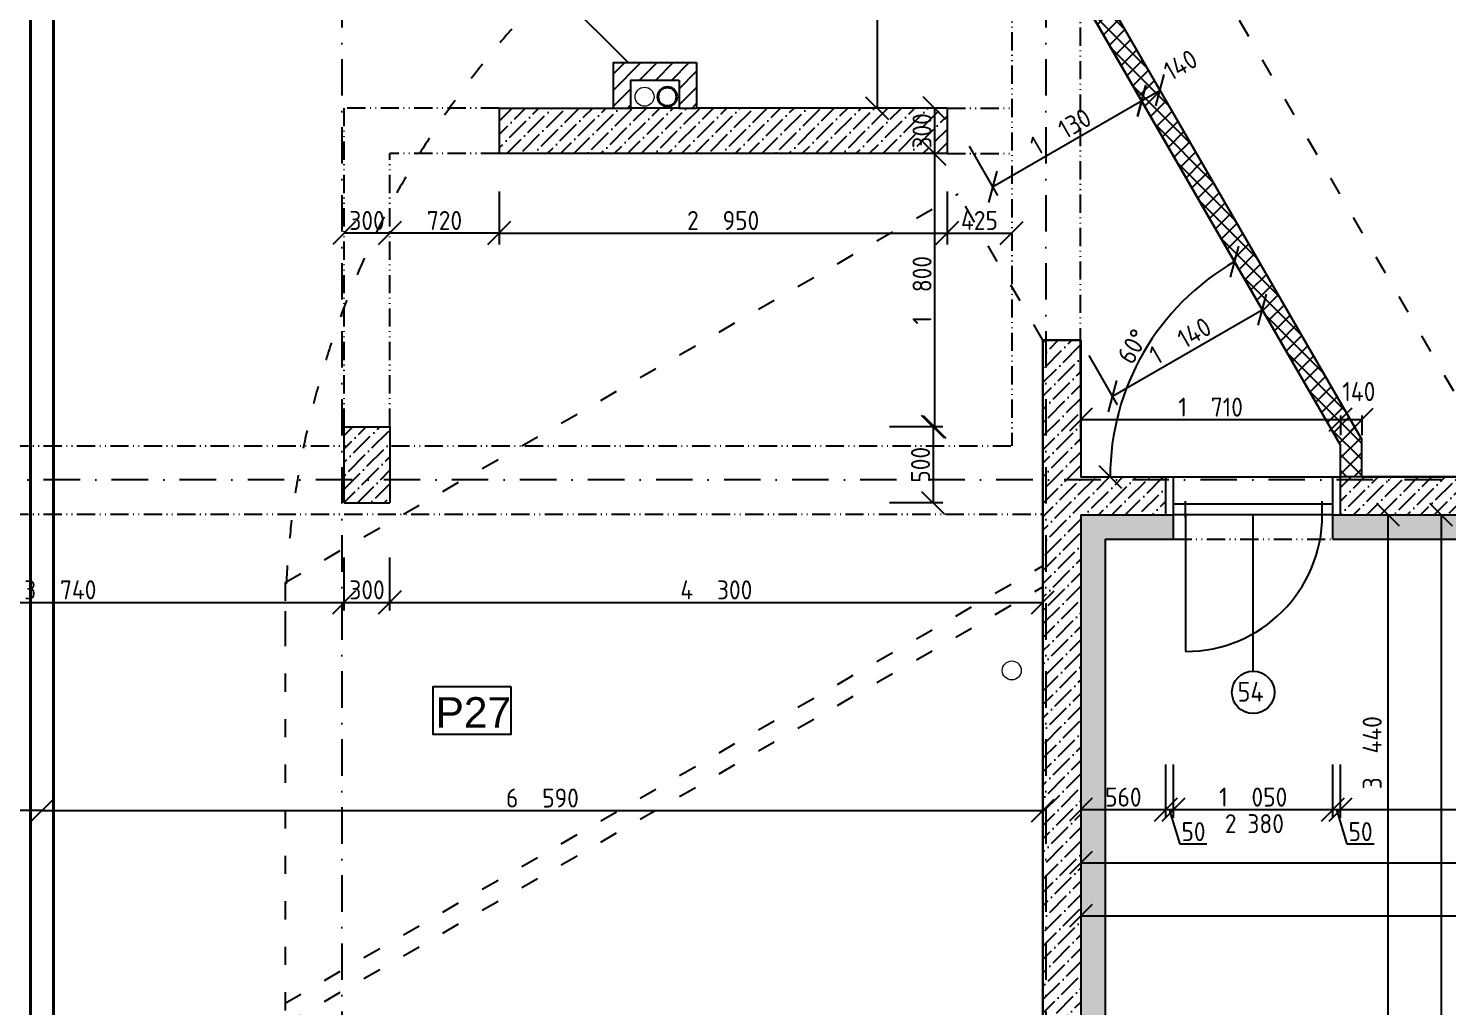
# Model space of a CAD drawing. Extents: x 4511820 to 5180432, y -1526536 to -944957.
# Drawn here: x 5102682 to 5112028, y -1389478 to -1383033 of the extents above; entities that cross this region are included whole.
import ezdxf

# ---------------------------------------------------------------- set-up
doc = ezdxf.new("R2010")
doc.units = 0
doc.header["$MEASUREMENT"] = 0
for name, pattern in [('ACAD_ISO03W100', [30, 12, -18]), ('ACAD_ISO12W100', [22, 12, -3, 0.5, -3, 0.5, -3]), ('BODKOCIARKOVANA_3', [5.6, 3, -1.3, 0, -1.3])]:
    doc.linetypes.add(name, pattern=pattern)
doc.layers.get('0').update_dxf_attribs({"linetype": 'CONTINUOUS'})
doc.layers.get('Defpoints').update_dxf_attribs({"color": 61, "linetype": 'CONTINUOUS'})
for name, color, linetype in [('KÓTY', 4, 'CONTINUOUS'), ('MÚRY', 1, 'CONTINUOUS'), ('OKNÁ', 143, 'CONTINUOUS'), ('osi', 253, 'CONTINUOUS'), ('Plochy', 41, 'CONTINUOUS'), ('POPIS', 7, 'CONTINUOUS'), ('POZEMOK', 7, 'CONTINUOUS'), ('TENKÁ', 7, 'CONTINUOUS'), ('ŠRAFY', 82, 'CONTINUOUS')]:
    doc.layers.add(name, color=color, linetype=linetype)
doc.layers.add('zz-kanal-daždová', color=136, linetype='CONTINUOUS', lineweight=40)
doc.layers.add('zz-kanal-splaskova', color=37, linetype='CONTINUOUS', lineweight=18)
doc.styles.add('Style-Arial', font='arial.ttf')
doc.styles.add('STYLE1', font='isocp.shx')
doc.dimstyles.new('STANDARD-50', dxfattribs={"dimtxt": 125, "dimasz": 150, "dimexe": 10, "dimexo": 200, "dimgap": 20, "dimtad": 1, "dimdsep": 46, "dimlunit": 6, "dimtxsty": 'STYLE1', "dimblk1": 'OBLIQUE', "dimblk2": 'OBLIQUE', "dimsah": 1, "dimcen": 2.5, "dimse1": 1, "dimse2": 1, "dimadec": 0, "dimazin": 0, "dimtfac": 1, "dimtmove": 1, "dimatfit": 3, "dimldrblk": 'OBLIQUE', "dimfxl": 1, "dimtolj": 1, "dimtzin": 0, "dimarcsym": 0})
pattern_1 = [(45, (584112, 0), (33.1456304, 121.533978), [156.25, -31.25, 0, -31.25])]
pattern_2 = [(0, (9e-09, -175781), (0, 43.3012702), [25, -50]), (120, (9e-09, -175781), (-37.5, -21.6506351), [25, -50]), (60, (25, -175781), (-37.5, 21.6506351), [25, -50])]

# ---------------------------------------------------------------- blocks, each defined once
blk = doc.blocks.new('_OBLIQUE')
at = {"color": 0, "linetype": 'ByBlock'}
blk.add_line((-0.5, -0.5), (0.5, 0.5), dxfattribs=at)
blk = doc.blocks.new('*D13364')
at = {"layer": 'Defpoints', "color": 0}
for p in [(5109612.5, -1384692), (5142602.5, -1386132), (5142602.5, -1388880)]:
    blk.add_point(p, dxfattribs=at)
at = {"layer": 'KÓTY', "color": 0, "lineweight": -2}
blk.add_line((5109612.5, -1388880), (5142602.5, -1388880), dxfattribs=at)
at = {"layer": 'KÓTY', "color": 0, "linetype": 'ByBlock', "lineweight": -2, "xscale": 150, "yscale": 150, "zscale": 150, "rotation": 180}
blk.add_blockref('_OBLIQUE', (5109612.5, -1388880), dxfattribs=at)
at = {"layer": 'KÓTY', "color": 0, "linetype": 'ByBlock', "lineweight": -2, "xscale": 150, "yscale": 150, "zscale": 150}
blk.add_blockref('_OBLIQUE', (5142602.5, -1388880), dxfattribs=at)
at = {"layer": 'KÓTY', "color": 0, "insert": (5126107.5, -1388797.5), "char_height": 125, "attachment_point": 5, "style": 'STYLE1'}
blk.add_mtext('\\A1;32ﾠ990', dxfattribs=at)
blk = doc.blocks.new('*D13376')
at = {"layer": 'Defpoints', "color": 0}
for p in [(5109612.5, -1386238), (5122762.5, -1386238), (5122762.5, -1388530)]:
    blk.add_point(p, dxfattribs=at)
at = {"layer": 'KÓTY', "color": 0, "lineweight": -2}
blk.add_line((5109612.5, -1388530), (5122762.5, -1388530), dxfattribs=at)
at = {"layer": 'KÓTY', "color": 0, "linetype": 'ByBlock', "lineweight": -2, "xscale": 150, "yscale": 150, "zscale": 150, "rotation": 180}
blk.add_blockref('_OBLIQUE', (5109612.5, -1388530), dxfattribs=at)
at = {"layer": 'KÓTY', "color": 0, "linetype": 'ByBlock', "lineweight": -2, "xscale": 150, "yscale": 150, "zscale": 150}
blk.add_blockref('_OBLIQUE', (5122762.5, -1388530), dxfattribs=at)
at = {"layer": 'KÓTY', "color": 0, "insert": (5116187.5, -1388447.5), "char_height": 125, "attachment_point": 5, "style": 'STYLE1'}
blk.add_mtext('\\A1;13ﾠ150', dxfattribs=at)
blk = doc.blocks.new('*D13396')
at = {"layer": 'Defpoints', "color": 0}
for p in [(5111272.5, -1386238), (5109772.5, -1398948), (5111986, -1398948)]:
    blk.add_point(p, dxfattribs=at)
at = {"layer": 'KÓTY', "color": 0, "lineweight": -2}
blk.add_line((5111986, -1386238), (5111986, -1398948), dxfattribs=at)
at = {"layer": 'KÓTY', "color": 0, "linetype": 'ByBlock', "lineweight": -2, "xscale": 150, "yscale": 150, "zscale": 150}
for p, rotation in [((5111986, -1386238), 90), ((5111986, -1398948), 270)]:
    blk.add_blockref('_OBLIQUE', p, dxfattribs=dict(at, rotation=rotation))
at = {"layer": 'KÓTY', "color": 0, "insert": (5111903.5, -1392593), "char_height": 125, "attachment_point": 5, "rotation": 90, "style": 'STYLE1'}
blk.add_mtext('\\A1;12ﾠ710', dxfattribs=at)
blk = doc.blocks.new('*D14893')
at = {"layer": 'Defpoints', "color": 0}
for p in [(5109772.5, -1386238), (5111636, -1386238), (5109772.5, -1389678)]:
    blk.add_point(p, dxfattribs=at)
at = {"layer": 'KÓTY', "color": 0, "lineweight": -2}
blk.add_line((5111636, -1389678), (5111636, -1386238), dxfattribs=at)
at = {"layer": 'KÓTY', "color": 0, "linetype": 'ByBlock', "lineweight": -2, "xscale": 150, "yscale": 150, "zscale": 150}
for p, rotation in [((5111636, -1386238), 90), ((5111636, -1389678), 270)]:
    blk.add_blockref('_OBLIQUE', p, dxfattribs=dict(at, rotation=rotation))
at = {"layer": 'KÓTY', "color": 0, "insert": (5111531, -1387805), "char_height": 125, "attachment_point": 5, "rotation": 90, "style": 'STYLE1'}
blk.add_mtext('\\A1;3ﾠ440', dxfattribs=at)
blk = doc.blocks.new('*D14894')
at = {"layer": 'Defpoints', "color": 0}
for p in [(5109612.5, -1386238), (5110172.5, -1386238), (5110172.5, -1388180)]:
    blk.add_point(p, dxfattribs=at)
at = {"layer": 'KÓTY', "color": 0, "lineweight": -2}
blk.add_line((5109612.5, -1388180), (5110172.5, -1388180), dxfattribs=at)
at = {"layer": 'KÓTY', "color": 0, "linetype": 'ByBlock', "lineweight": -2, "xscale": 150, "yscale": 150, "zscale": 150, "rotation": 180}
blk.add_blockref('_OBLIQUE', (5109612.5, -1388180), dxfattribs=at)
at = {"layer": 'KÓTY', "color": 0, "linetype": 'ByBlock', "lineweight": -2, "xscale": 150, "yscale": 150, "zscale": 150}
blk.add_blockref('_OBLIQUE', (5110172.5, -1388180), dxfattribs=at)
at = {"layer": 'KÓTY', "color": 0, "insert": (5109892.5, -1388097.5), "char_height": 125, "attachment_point": 5, "style": 'STYLE1'}
blk.add_mtext('\\A1;560', dxfattribs=at)
blk = doc.blocks.new('*D14895')
at = {"layer": 'Defpoints', "color": 0}
for p in [(5110172.5, -1386238), (5110222.5, -1386238), (5110222.5, -1388180)]:
    blk.add_point(p, dxfattribs=at)
at = {"layer": 'KÓTY', "color": 0, "lineweight": -2}
for p, q in [((5110172.5, -1388180), (5110222.5, -1388180)), ((5110265.8, -1388407.5), (5110197.5, -1388180)), ((5110443.3, -1388407.5), (5110265.8, -1388407.5))]:
    blk.add_line(p, q, dxfattribs=at)
at = {"layer": 'KÓTY', "color": 0, "linetype": 'ByBlock', "lineweight": -2, "xscale": 150, "yscale": 150, "zscale": 150, "rotation": 180}
blk.add_blockref('_OBLIQUE', (5110172.5, -1388180), dxfattribs=at)
at = {"layer": 'KÓTY', "color": 0, "linetype": 'ByBlock', "lineweight": -2, "xscale": 150, "yscale": 150, "zscale": 150}
blk.add_blockref('_OBLIQUE', (5110222.5, -1388180), dxfattribs=at)
at = {"layer": 'KÓTY', "color": 0, "insert": (5110354.5, -1388325), "char_height": 125, "attachment_point": 5, "style": 'STYLE1'}
blk.add_mtext('\\A1;50', dxfattribs=at)
blk = doc.blocks.new('*D14896')
at = {"layer": 'Defpoints', "color": 0}
for p in [(5110222.5, -1386238), (5111272.5, -1386193), (5111272.5, -1388180)]:
    blk.add_point(p, dxfattribs=at)
at = {"layer": 'KÓTY', "color": 0, "lineweight": -2}
blk.add_line((5110222.5, -1388180), (5111272.5, -1388180), dxfattribs=at)
at = {"layer": 'KÓTY', "color": 0, "linetype": 'ByBlock', "lineweight": -2, "xscale": 150, "yscale": 150, "zscale": 150, "rotation": 180}
blk.add_blockref('_OBLIQUE', (5110222.5, -1388180), dxfattribs=at)
at = {"layer": 'KÓTY', "color": 0, "linetype": 'ByBlock', "lineweight": -2, "xscale": 150, "yscale": 150, "zscale": 150}
blk.add_blockref('_OBLIQUE', (5111272.5, -1388180), dxfattribs=at)
at = {"layer": 'KÓTY', "color": 0, "insert": (5110747.5, -1388097.5), "char_height": 125, "attachment_point": 5, "style": 'STYLE1'}
blk.add_mtext('\\A1;1ﾠ050', dxfattribs=at)
blk = doc.blocks.new('*D14897')
at = {"layer": 'Defpoints', "color": 0}
for p in [(5111322.5, -1385988), (5111272.5, -1386193), (5111322.5, -1388180)]:
    blk.add_point(p, dxfattribs=at)
at = {"layer": 'KÓTY', "color": 0, "lineweight": -2}
for p, q in [((5111272.5, -1388180), (5111322.5, -1388180)), ((5111365.8, -1388407.5), (5111297.5, -1388180)), ((5111543.3, -1388407.5), (5111365.8, -1388407.5))]:
    blk.add_line(p, q, dxfattribs=at)
at = {"layer": 'KÓTY', "color": 0, "linetype": 'ByBlock', "lineweight": -2, "xscale": 150, "yscale": 150, "zscale": 150, "rotation": 180}
blk.add_blockref('_OBLIQUE', (5111272.5, -1388180), dxfattribs=at)
at = {"layer": 'KÓTY', "color": 0, "linetype": 'ByBlock', "lineweight": -2, "xscale": 150, "yscale": 150, "zscale": 150}
blk.add_blockref('_OBLIQUE', (5111322.5, -1388180), dxfattribs=at)
at = {"layer": 'KÓTY', "color": 0, "insert": (5111454.5, -1388325), "char_height": 125, "attachment_point": 5, "style": 'STYLE1'}
blk.add_mtext('\\A1;50', dxfattribs=at)
blk = doc.blocks.new('*D14898')
at = {"layer": 'Defpoints', "color": 0}
for p in [(5111322.5, -1385988), (5113412.5, -1386398), (5113412.5, -1388180)]:
    blk.add_point(p, dxfattribs=at)
at = {"layer": 'KÓTY', "color": 0, "lineweight": -2}
blk.add_line((5111322.5, -1388180), (5113412.5, -1388180), dxfattribs=at)
at = {"layer": 'KÓTY', "color": 0, "linetype": 'ByBlock', "lineweight": -2, "xscale": 150, "yscale": 150, "zscale": 150, "rotation": 180}
blk.add_blockref('_OBLIQUE', (5111322.5, -1388180), dxfattribs=at)
at = {"layer": 'KÓTY', "color": 0, "linetype": 'ByBlock', "lineweight": -2, "xscale": 150, "yscale": 150, "zscale": 150}
blk.add_blockref('_OBLIQUE', (5113412.5, -1388180), dxfattribs=at)
at = {"layer": 'KÓTY', "color": 0, "insert": (5112367.5, -1388097.5), "char_height": 125, "attachment_point": 5, "style": 'STYLE1'}
blk.add_mtext('\\A1;2ﾠ090', dxfattribs=at)
blk = doc.blocks.new('*D21543')
at = {"layer": 'Defpoints', "color": 0}
for p in [(5105062.5, -1384381), (5105062.5, -1384381), (5105782.5, -1384381)]:
    blk.add_point(p, dxfattribs=at)
at = {"layer": 'KÓTY', "color": 0, "lineweight": -2}
blk.add_line((5105782.5, -1384381), (5105062.5, -1384381), dxfattribs=at)
at = {"layer": 'KÓTY', "color": 0, "linetype": 'ByBlock', "lineweight": -2, "xscale": 150, "yscale": 150, "zscale": 150, "rotation": 180}
blk.add_blockref('_OBLIQUE', (5105062.5, -1384381), dxfattribs=at)
at = {"layer": 'KÓTY', "color": 0, "linetype": 'ByBlock', "lineweight": -2, "xscale": 150, "yscale": 150, "zscale": 150}
blk.add_blockref('_OBLIQUE', (5105782.5, -1384381), dxfattribs=at)
at = {"layer": 'KÓTY', "color": 0, "insert": (5105422.5, -1384298.5), "char_height": 125, "attachment_point": 5, "style": 'STYLE1'}
blk.add_mtext('\\A1;720', dxfattribs=at)
blk = doc.blocks.new('*D21544')
at = {"layer": 'Defpoints', "color": 0}
for p in [(5104762.5, -1383858), (5105062.5, -1383858), (5104762.5, -1384381)]:
    blk.add_point(p, dxfattribs=at)
at = {"layer": 'KÓTY', "color": 0, "lineweight": -2}
blk.add_line((5105062.5, -1384381), (5104762.5, -1384381), dxfattribs=at)
at = {"layer": 'KÓTY', "color": 0, "linetype": 'ByBlock', "lineweight": -2, "xscale": 150, "yscale": 150, "zscale": 150, "rotation": 180}
blk.add_blockref('_OBLIQUE', (5104762.5, -1384381), dxfattribs=at)
at = {"layer": 'KÓTY', "color": 0, "linetype": 'ByBlock', "lineweight": -2, "xscale": 150, "yscale": 150, "zscale": 150}
blk.add_blockref('_OBLIQUE', (5105062.5, -1384381), dxfattribs=at)
at = {"layer": 'KÓTY', "color": 0, "insert": (5104912.5, -1384298.5), "char_height": 125, "attachment_point": 5, "style": 'STYLE1'}
blk.add_mtext('\\A1;300', dxfattribs=at)
blk = doc.blocks.new('*D21563')
at = {"layer": 'Defpoints', "color": 0}
for p in [(5101022.5, -1385967), (5104762.5, -1385967), (5104762.5, -1386814.5)]:
    blk.add_point(p, dxfattribs=at)
at = {"layer": 'KÓTY', "color": 0, "lineweight": -2}
blk.add_line((5101022.5, -1386814.5), (5104762.5, -1386814.5), dxfattribs=at)
at = {"layer": 'KÓTY', "color": 0, "linetype": 'ByBlock', "lineweight": -2, "xscale": 150, "yscale": 150, "zscale": 150, "rotation": 180}
blk.add_blockref('_OBLIQUE', (5101022.5, -1386814.5), dxfattribs=at)
at = {"layer": 'KÓTY', "color": 0, "linetype": 'ByBlock', "lineweight": -2, "xscale": 150, "yscale": 150, "zscale": 150}
blk.add_blockref('_OBLIQUE', (5104762.5, -1386814.5), dxfattribs=at)
at = {"layer": 'KÓTY', "color": 0, "insert": (5102892.5, -1386732), "char_height": 125, "attachment_point": 5, "style": 'STYLE1'}
blk.add_mtext('\\A1;3ﾠ740', dxfattribs=at)
blk = doc.blocks.new('*D21564')
at = {"layer": 'Defpoints', "color": 0}
for p in [(5104762.5, -1385967), (5105062.5, -1385967), (5105062.5, -1386814.5)]:
    blk.add_point(p, dxfattribs=at)
at = {"layer": 'KÓTY', "color": 0, "lineweight": -2}
blk.add_line((5104762.5, -1386814.5), (5105062.5, -1386814.5), dxfattribs=at)
at = {"layer": 'KÓTY', "color": 0, "linetype": 'ByBlock', "lineweight": -2, "xscale": 150, "yscale": 150, "zscale": 150, "rotation": 180}
blk.add_blockref('_OBLIQUE', (5104762.5, -1386814.5), dxfattribs=at)
at = {"layer": 'KÓTY', "color": 0, "linetype": 'ByBlock', "lineweight": -2, "xscale": 150, "yscale": 150, "zscale": 150}
blk.add_blockref('_OBLIQUE', (5105062.5, -1386814.5), dxfattribs=at)
at = {"layer": 'KÓTY', "color": 0, "insert": (5104912.5, -1386732), "char_height": 125, "attachment_point": 5, "style": 'STYLE1'}
blk.add_mtext('\\A1;300', dxfattribs=at)
blk = doc.blocks.new('*D21565')
at = {"layer": 'Defpoints', "color": 0}
for p in [(5105062.5, -1385967), (5109362.5, -1385967), (5109362.5, -1386814.5)]:
    blk.add_point(p, dxfattribs=at)
at = {"layer": 'KÓTY', "color": 0, "lineweight": -2}
blk.add_line((5105062.5, -1386814.5), (5109362.5, -1386814.5), dxfattribs=at)
at = {"layer": 'KÓTY', "color": 0, "linetype": 'ByBlock', "lineweight": -2, "xscale": 150, "yscale": 150, "zscale": 150, "rotation": 180}
blk.add_blockref('_OBLIQUE', (5105062.5, -1386814.5), dxfattribs=at)
at = {"layer": 'KÓTY', "color": 0, "linetype": 'ByBlock', "lineweight": -2, "xscale": 150, "yscale": 150, "zscale": 150}
blk.add_blockref('_OBLIQUE', (5109362.5, -1386814.5), dxfattribs=at)
at = {"layer": 'KÓTY', "color": 0, "insert": (5107212.5, -1386732), "char_height": 125, "attachment_point": 5, "style": 'STYLE1'}
blk.add_mtext('\\A1;4ﾠ300', dxfattribs=at)
blk = doc.blocks.new('*D21581')
at = {"layer": 'Defpoints', "color": 0}
for p in [(5109157.5, -1377648), (5108270.5, -1383558), (5109157.5, -1383558)]:
    blk.add_point(p, dxfattribs=at)
at = {"layer": 'KÓTY', "color": 0, "lineweight": -2}
blk.add_line((5108270.5, -1377648), (5108270.5, -1383558), dxfattribs=at)
at = {"layer": 'KÓTY', "color": 0, "linetype": 'ByBlock', "lineweight": -2, "xscale": 150, "yscale": 150, "zscale": 150}
for p, rotation in [((5108270.5, -1377648), 90), ((5108270.5, -1383558), 270)]:
    blk.add_blockref('_OBLIQUE', p, dxfattribs=dict(at, rotation=rotation))
at = {"layer": 'KÓTY', "color": 0, "insert": (5108188, -1380603), "char_height": 125, "attachment_point": 5, "rotation": 90, "style": 'STYLE1'}
blk.add_mtext('\\A1;5ﾠ910', dxfattribs=at)
blk = doc.blocks.new('*D21591')
at = {"layer": 'Defpoints', "color": 0}
for p in [(5108649.5, -1383558), (5108649.5, -1383858), (5108649.5, -1383858)]:
    blk.add_point(p, dxfattribs=at)
at = {"layer": 'KÓTY', "color": 0, "lineweight": -2}
blk.add_line((5108649.5, -1383558), (5108649.5, -1383858), dxfattribs=at)
at = {"layer": 'KÓTY', "color": 0, "linetype": 'ByBlock', "lineweight": -2, "xscale": 150, "yscale": 150, "zscale": 150}
for p, rotation in [((5108649.5, -1383558), 90), ((5108649.5, -1383858), 270)]:
    blk.add_blockref('_OBLIQUE', p, dxfattribs=dict(at, rotation=rotation))
at = {"layer": 'KÓTY', "color": 0, "insert": (5108567, -1383708), "char_height": 125, "attachment_point": 5, "rotation": 90, "style": 'STYLE1'}
blk.add_mtext('\\A1;300', dxfattribs=at)
blk = doc.blocks.new('*D21592')
at = {"layer": 'Defpoints', "color": 0}
for p in [(5105072.5, -1383858), (5105062.5, -1385658), (5108649.5, -1385658)]:
    blk.add_point(p, dxfattribs=at)
at = {"layer": 'KÓTY', "color": 0, "lineweight": -2}
blk.add_line((5108649.5, -1383858), (5108649.5, -1385658), dxfattribs=at)
at = {"layer": 'KÓTY', "color": 0, "linetype": 'ByBlock', "lineweight": -2, "xscale": 150, "yscale": 150, "zscale": 150}
for p, rotation in [((5108649.5, -1383858), 90), ((5108649.5, -1385658), 270)]:
    blk.add_blockref('_OBLIQUE', p, dxfattribs=dict(at, rotation=rotation))
at = {"layer": 'KÓTY', "color": 0, "insert": (5108567, -1384758), "char_height": 125, "attachment_point": 5, "rotation": 90, "style": 'STYLE1'}
blk.add_mtext('\\A1;1ﾠ800', dxfattribs=at)
blk = doc.blocks.new('*D21593')
at = {"layer": 'Defpoints', "color": 0}
for p in [(5105062.5, -1385658), (5105062.5, -1386158), (5108639.5, -1386158)]:
    blk.add_point(p, dxfattribs=at)
at = {"layer": 'KÓTY', "color": 0, "lineweight": -2}
blk.add_line((5108639.5, -1385658), (5108639.5, -1386158), dxfattribs=at)
at = {"layer": 'KÓTY', "color": 0, "linetype": 'ByBlock', "lineweight": -2, "xscale": 150, "yscale": 150, "zscale": 150}
for p, rotation in [((5108639.5, -1385658), 90), ((5108639.5, -1386158), 270)]:
    blk.add_blockref('_OBLIQUE', p, dxfattribs=dict(at, rotation=rotation))
at = {"layer": 'KÓTY', "color": 0, "insert": (5108557, -1385908), "char_height": 125, "attachment_point": 5, "rotation": 90, "style": 'STYLE1'}
blk.add_mtext('\\A1;500', dxfattribs=at)
blk = doc.blocks.new('*D37389')
at = {"layer": 'Defpoints', "color": 0}
for p in [(5096182.5, -1379718), (5102772.5, -1380648), (5096182.5, -1388186)]:
    blk.add_point(p, dxfattribs=at)
at = {"layer": 'KÓTY', "color": 0, "lineweight": -2}
blk.add_line((5102772.5, -1388186), (5096182.5, -1388186), dxfattribs=at)
at = {"layer": 'KÓTY', "color": 0, "linetype": 'ByBlock', "lineweight": -2, "xscale": 150, "yscale": 150, "zscale": 150, "rotation": 180}
blk.add_blockref('_OBLIQUE', (5096182.5, -1388186), dxfattribs=at)
at = {"layer": 'KÓTY', "color": 0, "linetype": 'ByBlock', "lineweight": -2, "xscale": 150, "yscale": 150, "zscale": 150}
blk.add_blockref('_OBLIQUE', (5102772.5, -1388186), dxfattribs=at)
at = {"layer": 'KÓTY', "color": 0, "insert": (5099477.5, -1388103.5), "char_height": 125, "attachment_point": 5, "style": 'STYLE1'}
blk.add_mtext('\\A1;6ﾠ590', dxfattribs=at)
blk = doc.blocks.new('*D37390')
at = {"layer": 'Defpoints', "color": 0}
for p in [(5102772.5, -1388186), (5109362.5, -1388186), (5109362.5, -1388186)]:
    blk.add_point(p, dxfattribs=at)
at = {"layer": 'KÓTY', "color": 0, "lineweight": -2}
blk.add_line((5102772.5, -1388186), (5109362.5, -1388186), dxfattribs=at)
at = {"layer": 'KÓTY', "color": 0, "linetype": 'ByBlock', "lineweight": -2, "xscale": 150, "yscale": 150, "zscale": 150, "rotation": 180}
blk.add_blockref('_OBLIQUE', (5102772.5, -1388186), dxfattribs=at)
at = {"layer": 'KÓTY', "color": 0, "linetype": 'ByBlock', "lineweight": -2, "xscale": 150, "yscale": 150, "zscale": 150}
blk.add_blockref('_OBLIQUE', (5109362.5, -1388186), dxfattribs=at)
at = {"layer": 'KÓTY', "color": 0, "insert": (5106067.5, -1388103.5), "char_height": 125, "attachment_point": 5, "style": 'STYLE1'}
blk.add_mtext('\\A1;6ﾠ590', dxfattribs=at)
blk = doc.blocks.new('*D47129')
at = {"layer": 'Defpoints', "color": 0}
for p in [(5105782.5, -1383858), (5108732.5, -1383858), (5108732.5, -1384381)]:
    blk.add_point(p, dxfattribs=at)
at = {"layer": 'KÓTY', "color": 0, "lineweight": -2}
blk.add_line((5105782.5, -1384381), (5108732.5, -1384381), dxfattribs=at)
at = {"layer": 'KÓTY', "color": 0, "linetype": 'ByBlock', "lineweight": -2, "xscale": 150, "yscale": 150, "zscale": 150, "rotation": 180}
blk.add_blockref('_OBLIQUE', (5105782.5, -1384381), dxfattribs=at)
at = {"layer": 'KÓTY', "color": 0, "linetype": 'ByBlock', "lineweight": -2, "xscale": 150, "yscale": 150, "zscale": 150}
blk.add_blockref('_OBLIQUE', (5108732.5, -1384381), dxfattribs=at)
at = {"layer": 'KÓTY', "color": 0, "insert": (5107257.5, -1384298.5), "char_height": 125, "attachment_point": 5, "style": 'STYLE1'}
blk.add_mtext('\\A1;2ﾠ950', dxfattribs=at)
blk = doc.blocks.new('*D47134')
at = {"layer": 'Defpoints', "color": 0}
for p in [(5111322.5, -1385610.5), (5111322.5, -1385883.2), (5109612.5, -1385988)]:
    blk.add_point(p, dxfattribs=at)
at = {"layer": 'KÓTY', "color": 0, "lineweight": -2}
blk.add_line((5109612.5, -1385610.5), (5111322.5, -1385610.5), dxfattribs=at)
at = {"layer": 'KÓTY', "color": 0, "linetype": 'ByBlock', "lineweight": -2, "xscale": 150, "yscale": 150, "zscale": 150, "rotation": 180}
blk.add_blockref('_OBLIQUE', (5109612.5, -1385610.5), dxfattribs=at)
at = {"layer": 'KÓTY', "color": 0, "linetype": 'ByBlock', "lineweight": -2, "xscale": 150, "yscale": 150, "zscale": 150}
blk.add_blockref('_OBLIQUE', (5111322.5, -1385610.5), dxfattribs=at)
at = {"layer": 'KÓTY', "color": 0, "insert": (5110467.5, -1385528), "char_height": 125, "attachment_point": 5, "style": 'STYLE1'}
blk.add_mtext('\\A1;1ﾠ710', dxfattribs=at)
blk = doc.blocks.new('*D47135')
at = {"layer": 'Defpoints', "color": 0}
for p in [(5111462.5, -1385610.5), (5111322.5, -1385778.4), (5111462.5, -1385778.4)]:
    blk.add_point(p, dxfattribs=at)
at = {"layer": 'KÓTY', "color": 0, "lineweight": -2}
blk.add_line((5111322.5, -1385610.5), (5111462.5, -1385610.5), dxfattribs=at)
at = {"layer": 'KÓTY', "color": 0, "linetype": 'ByBlock', "lineweight": -2, "xscale": 150, "yscale": 150, "zscale": 150, "rotation": 180}
blk.add_blockref('_OBLIQUE', (5111322.5, -1385610.5), dxfattribs=at)
at = {"layer": 'KÓTY', "color": 0, "linetype": 'ByBlock', "lineweight": -2, "xscale": 150, "yscale": 150, "zscale": 150}
blk.add_blockref('_OBLIQUE', (5111462.5, -1385610.5), dxfattribs=at)
at = {"layer": 'KÓTY', "color": 0, "insert": (5111443.3, -1385425.5), "char_height": 125, "attachment_point": 5, "style": 'STYLE1'}
blk.add_mtext('\\A1;140', dxfattribs=at)
blk = doc.blocks.new('*D47136')
at = {"layer": 'Defpoints', "color": 0}
for p in [(5109370.8, -1382398), (5109904.5, -1385427.9), (5111322.5, -1385778.4), (5110222.5, -1385988), (5111272.5, -1385988)]:
    blk.add_point(p, dxfattribs=at)
at = {"layer": 'KÓTY', "color": 0, "lineweight": -2}
blk.add_arc((5111443.5, -1385988), 1637.9, 120, 180, dxfattribs=at)
at = {"layer": 'KÓTY', "color": 0, "linetype": 'ByBlock', "lineweight": -2, "xscale": 150, "yscale": 150, "zscale": 150}
for p, rotation in [((5110624.6, -1384569.6), 29.99999999992207), ((5109805.7, -1385988), 270)]:
    blk.add_blockref('_OBLIQUE', p, dxfattribs=dict(at, rotation=rotation))
at = {"layer": 'KÓTY', "color": 0, "insert": (5109953.7, -1385127.9), "char_height": 125, "attachment_point": 5, "rotation": 60, "style": 'STYLE1'}
blk.add_mtext('\\A1;60%%d', dxfattribs=at)
blk = doc.blocks.new('*D47137')
at = {"layer": 'Defpoints', "color": 0}
for p in [(5110134.1, -1383440.1), (5110134.1, -1383440.1), (5110012.9, -1383510.1)]:
    blk.add_point(p, dxfattribs=at)
at = {"layer": 'KÓTY', "color": 0, "lineweight": -2}
blk.add_line((5110012.9, -1383510.1), (5110134.1, -1383440.1), dxfattribs=at)
at = {"layer": 'KÓTY', "color": 0, "linetype": 'ByBlock', "lineweight": -2, "xscale": 150, "yscale": 150, "zscale": 150}
for p, rotation in [((5110134.1, -1383440.1), 29.9999999999195), ((5110012.9, -1383510.1), 209.9999999999195)]:
    blk.add_blockref('_OBLIQUE', p, dxfattribs=dict(at, rotation=rotation))
at = {"layer": 'KÓTY', "color": 0, "insert": (5110269.2, -1383273.6), "char_height": 125, "attachment_point": 5, "rotation": 30, "style": 'STYLE1'}
blk.add_mtext('\\A1;140', dxfattribs=at)
blk = doc.blocks.new('*D49185')
at = {"layer": 'Defpoints', "color": 0}
for p in [(5108732.5, -1383558), (5109157.5, -1383558), (5109157.5, -1384381)]:
    blk.add_point(p, dxfattribs=at)
at = {"layer": 'KÓTY', "color": 0, "lineweight": -2}
blk.add_line((5108732.5, -1384381), (5109157.5, -1384381), dxfattribs=at)
at = {"layer": 'KÓTY', "color": 0, "linetype": 'ByBlock', "lineweight": -2, "xscale": 150, "yscale": 150, "zscale": 150, "rotation": 180}
blk.add_blockref('_OBLIQUE', (5108732.5, -1384381), dxfattribs=at)
at = {"layer": 'KÓTY', "color": 0, "linetype": 'ByBlock', "lineweight": -2, "xscale": 150, "yscale": 150, "zscale": 150}
blk.add_blockref('_OBLIQUE', (5109157.5, -1384381), dxfattribs=at)
at = {"layer": 'KÓTY', "color": 0, "insert": (5108945, -1384298.5), "char_height": 125, "attachment_point": 5, "style": 'STYLE1'}
blk.add_mtext('\\A1;425', dxfattribs=at)

msp = doc.modelspace()

# ---------------------------------------------------------------- hatches: boundary and pattern name
at = {"layer": 'ŠRAFY', "ltscale": 0.25}
h = msp.add_hatch(dxfattribs=at)
h.set_pattern_fill('ANSI37', color=256, scale=600, style=0)
h.set_pattern_definition([(45, (-2905453.58, 230700.66), (-53.0330086, 53.0330086), []), (135, (-2905453.58, 230700.66), (-53.0330086, -53.0330086), [])])
h.paths.add_polyline_path([(5111322.5, -1385778.419), (5111322.5, -1385988.048), (5111462.5, -1385988.048), (5111462.5, -1385740.906), (5109607.5, -1382527.952), (5109532.5, -1382398.048), (5109370.842, -1382398.048), (5109607.5, -1382807.952)])
h.paths.add_polyline_path([(5110820.478, -1385681.847), (5110820.478, -1385394.249), (5111070.478, -1385394.249), (5111070.478, -1385681.847)], flags=9)
h = msp.add_hatch(dxfattribs=at)
h.set_pattern_fill('ANSI31', color=256, scale=600, style=0)
h.set_pattern_definition([(45, (584112, 0), (-53.0330086, 53.0330086), [])])
h.paths.add_polyline_path([(5106532.5, -1383258.048), (5106532.5, -1383558.048), (5106647.5, -1383558.048), (5106647.5, -1383373.048), (5106967.5, -1383373.048), (5106967.5, -1383558.048), (5107082.5, -1383558.048), (5107082.5, -1383258.048), (5106632.5, -1383258.048)])
at = {"layer": 'ŠRAFY'}
h = msp.add_hatch(dxfattribs=at)
h.set_pattern_fill('ANSI36', color=256, scale=500)
h.set_pattern_definition(pattern_1)
h.paths.add_polyline_path([(5107072.5, -1383558.048), (5106662.5, -1383558.048), (5106582.5, -1383558.048), (5105782.5, -1383558.048), (5105782.5, -1383858.048), (5108732.5, -1383858.048), (5108732.5, -1383558.048), (5107152.5, -1383558.048)])
h = msp.add_hatch(dxfattribs=at)
h.set_pattern_fill('ANSI36', color=256, scale=500)
h.set_pattern_definition(pattern_1)
h.paths.add_polyline_path([(5109612.5, -1389678.048), (5109612.5, -1386238.048), (5110172.5, -1386238.048), (5110172.5, -1385988.048), (5109612.5, -1385988.048), (5109612.5, -1385088.048), (5109362.5, -1385088.048), (5109362.5, -1389678.048)])
h = msp.add_hatch(dxfattribs=at)
h.set_pattern_fill('ANSI36', color=256, scale=500)
h.set_pattern_definition([(45, (584102, 0), (33.1456304, 121.533978), [156.25, -31.25, 0, -31.25])])
h.paths.add_polyline_path([(5104762.5, -1385658.048), (5104762.5, -1386158.048), (5105062.5, -1386158.048), (5105062.5, -1385658.048)])
h = msp.add_hatch(dxfattribs=at)
h.set_pattern_fill('ANSI36', color=256, scale=500)
h.set_pattern_definition(pattern_1)
h.paths.add_polyline_path([(5113412.5, -1386238.048), (5113412.5, -1385988.048), (5111462.5, -1385988.048), (5111322.5, -1385988.048), (5111322.5, -1386238.048)])
h = msp.add_hatch(dxfattribs=at)
h.set_pattern_fill('HEX', color=256, scale=200)
h.set_pattern_definition(pattern_2)
h.paths.add_polyline_path([(5110172.5, -1386238.048), (5109612.5, -1386238.048), (5109612.5, -1398948.048), (5109772.5, -1398948.048), (5109772.5, -1386398.048), (5110222.5, -1386398.048), (5110222.5, -1386238.048)])
h.paths.add_polyline_path([(5109605.701, -1397371), (5109868.299, -1397371), (5109868.299, -1397621), (5109605.701, -1397621)], flags=9)
h = msp.add_hatch(dxfattribs=at)
h.set_pattern_fill('HEX', color=256, scale=200)
h.set_pattern_definition(pattern_2)
h.paths.add_polyline_path([(5122762.5, -1386398.048), (5122762.5, -1386238.048), (5111322.5, -1386238.048), (5111272.5, -1386238.048), (5111272.5, -1386398.048)])

# ---------------------------------------------------------------- linework, layer by layer
at = {"layer": 'KÓTY'}
for p, q in [((5109031.851, -1384076.54), (5110012.902, -1383510.13)), ((5108877.318, -1383808.881), (5109064.544, -1384133.165)), ((5109820.054, -1385456.202), (5110807.364, -1384886.178)), ((5109665.521, -1385188.543), (5109852.746, -1385512.827)), ((5111322.5, -1385583), (5111322.5, -1385713.406)), ((5111462.5, -1385583), (5111462.5, -1385713.406))]:
    msp.add_line(p, q, dxfattribs=at)
at = {"layer": 'KÓTY', "ltscale": 25}
for p, q in [((5105782.5, -1384106.5), (5105782.5, -1384456.5)), ((5108732.5, -1384106.5), (5108732.5, -1384456.5)), ((5104762.5, -1386867.903), (5104762.5, -1386517.903)), ((5105062.5, -1386867.903), (5105062.5, -1386517.903)), ((5110172.5, -1388233.406), (5110172.5, -1387883.406)), ((5110222.5, -1388233.406), (5110222.5, -1387883.406)), ((5111272.5, -1388233.406), (5111272.5, -1387883.406)), ((5111322.5, -1388233.406), (5111322.5, -1387883.406))]:
    msp.add_line(p, q, dxfattribs=at)
at = {"layer": 'KÓTY', "ltscale": 0.25}
for p, q in [((5108702.903, -1385658.048), (5108352.903, -1385658.048)), ((5108702.903, -1386158.048), (5108352.903, -1386158.048))]:
    msp.add_line(p, q, dxfattribs=at)
at = {"layer": 'MÚRY'}
for p, q in [((5109370.842, -1382398.048), (5111322.5, -1385778.419)), ((5109532.5, -1382398.048), (5111462.5, -1385740.906)), ((5106532.5, -1383258.048), (5107082.5, -1383258.048)), ((5106532.5, -1383258.048), (5106532.5, -1383558.048)), ((5107082.5, -1383258.048), (5107082.5, -1383558.048)), ((5106647.5, -1383373.048), (5106647.5, -1383558.048)), ((5106647.5, -1383373.048), (5106967.5, -1383373.048)), ((5106967.5, -1383373.048), (5106967.5, -1383558.048)), ((5105782.5, -1383558.048), (5106532.5, -1383558.048)), ((5105782.5, -1383558.048), (5105782.5, -1383858.048)), ((5106967.5, -1383558.048), (5106647.5, -1383558.048)), ((5108732.5, -1383558.048), (5107082.5, -1383558.048)), ((5108732.5, -1383558.048), (5108732.5, -1383858.048)), ((5108732.5, -1383858.048), (5105782.5, -1383858.048)), ((5109362.5, -1385088.048), (5109362.5, -1400352.548)), ((5109612.5, -1385088.048), (5109362.5, -1385088.048)), ((5109612.5, -1385088.048), (5109612.5, -1385988.048)), ((5104762.5, -1386158.048), (5104762.5, -1385658.048)), ((5104762.5, -1385658.048), (5105062.5, -1385658.048)), ((5105062.5, -1385658.048), (5105062.5, -1386158.048)), ((5111322.5, -1385988.048), (5111322.5, -1385778.419)), ((5111462.5, -1385988.048), (5111462.5, -1385740.906)), ((5109612.5, -1385988.048), (5110222.5, -1385988.048)), ((5110222.5, -1386398.048), (5110222.5, -1385988.048)), ((5111272.5, -1385988.048), (5111322.5, -1385988.048)), ((5111272.5, -1386398.048), (5111272.5, -1385988.048)), ((5111462.5, -1385988.048), (5145142.5, -1385988.048)), ((5104762.5, -1386158.048), (5105062.5, -1386158.048)), ((5109772.5, -1386398.048), (5109772.5, -1400352.548)), ((5109772.5, -1386398.048), (5110222.5, -1386398.048)), ((5111272.5, -1386398.048), (5142442.5, -1386398.048))]:
    msp.add_line(p, q, dxfattribs=at)
at = {"layer": 'OKNÁ', "ltscale": 0.25}
for p, q in [((5111272.5, -1386168.048), (5110222.5, -1386168.048)), ((5110302.5, -1386258.048), (5110302.5, -1386148.048)), ((5111202.5, -1386258.048), (5111202.5, -1386148.048)), ((5111272.5, -1386238.048), (5110222.5, -1386238.048)), ((5110302.5, -1386238.048), (5110302.5, -1387138.048)), ((5110747.5, -1387267.471), (5110747.5, -1386238.048))]:
    msp.add_line(p, q, dxfattribs=at)
msp.add_circle((5110747.5, -1387407.471), 140, dxfattribs=at)
msp.add_arc((5110302.5, -1386238.048), 900, 270, 0, dxfattribs=at)
at = {"layer": 'osi', "linetype": 'BODKOCIARKOVANA_3', "ltscale": 80}
for p, q in [((5104747.5, -1371584.954), (5104747.5, -1401996.195)), ((5109382.5, -1371584.954), (5109382.5, -1401996.195)), ((5157242.5, -1386008.048), (5093572.5, -1386008.048))]:
    msp.add_line(p, q, dxfattribs=at)
at = {"layer": 'Plochy'}
for points in [[(5145142.5, -1385988.048), (5111462.5, -1385988.048), (5111462.5, -1385740.906), (5109532.5, -1382398.048), (5109532.5, -1381398.048), (5109232.5, -1381398.048), (5109232.5, -1377648.048), (5109532.5, -1377648.048), (5109532.5, -1377198.048), (5109832.5, -1377198.048), (5109832.5, -1376648.048), (5109532.5, -1376648.048), (5109532.5, -1372808.048), (5129252.5, -1372808.048)], [(5109362.5, -1398948.048), (5109362.5, -1385088.048), (5109607.5, -1385088.048), (5109612.5, -1385988.048), (5111322.5, -1385988.048), (5111322.5, -1385778.419), (5109370.842, -1382398.048), (5109232.5, -1382398.048), (5109232.5, -1377648.048), (5107282.5, -1377648.048), (5107282.5, -1377848.048), (5106407.5, -1377848.048), (5106407.5, -1378148.048), (5104907.5, -1378148.048), (5104907.5, -1377848.048), (5102892.5, -1377848.048), (5102892.5, -1379518.048), (5101207.115, -1379518.048), (5096182.5, -1376617.085), (5096182.5, -1398648.048)]]:
    msp.add_lwpolyline(points, dxfattribs=at)
at = {"layer": 'POPIS', "color": 8, "ltscale": 0.25}
msp.add_lwpolyline([(5105861.39, -1387370.15), (5105344.99, -1387370.15), (5105344.99, -1387682.35), (5105861.39, -1387682.35)], close=True, dxfattribs=at)
at = {"layer": 'POZEMOK', "linetype": 'ACAD_ISO03W100', "ltscale": 10}
for p, q in [((5109605.598, -1381161.005), (5112392.493, -1385988.048)), ((5104372.5, -1386683.524), (5108805.861, -1384123.922)), ((5109362.5, -1385088.048), (5108805.861, -1384123.922)), ((5104372.5, -1389454.805), (5109362.5, -1386573.828)), ((5104372.5, -1386683.524), (5104372.5, -1400352.548)), ((5104372.5, -1389593.369), (5109362.5, -1386712.392))]:
    msp.add_line(p, q, dxfattribs=at)
for radius in [9100, 6000]:
    msp.add_arc((5110372.5, -1386998.048), radius, 90, 180, dxfattribs=at)
at = {"layer": 'TENKÁ', "color": 9, "ltscale": 0.25}
msp.add_line((5106632.5, -1383258.048), (5102892.5, -1379518.048), dxfattribs=at)
at = {"layer": 'TENKÁ', "linetype": 'ACAD_ISO12W100', "ltscale": 10}
for p, q in [((5109157.5, -1382398.048), (5109157.5, -1385783.048)), ((5109607.5, -1382807.952), (5109607.5, -1385088.048)), ((5105782.5, -1383558.048), (5104762.5, -1383558.048)), ((5104762.5, -1385658.048), (5104762.5, -1383558.048)), ((5108732.5, -1383558.048), (5109157.5, -1383558.048)), ((5105062.5, -1385658.048), (5105062.5, -1383858.048)), ((5105782.5, -1383858.048), (5105062.5, -1383858.048)), ((5108732.5, -1383858.048), (5109157.5, -1383858.048)), ((5096182.5, -1385783.048), (5104772.5, -1385783.048)), ((5105072.5, -1385783.048), (5109157.5, -1385783.048)), ((5110222.5, -1385988.048), (5111272.5, -1385988.048)), ((5096182.5, -1386233.048), (5109362.5, -1386233.048)), ((5110222.5, -1386398.048), (5111272.5, -1386398.048))]:
    msp.add_line(p, q, dxfattribs=at)
at = {"layer": 'TENKÁ'}
for p, q in [((5106532.5, -1383558.048), (5106647.5, -1383558.048)), ((5106967.5, -1383558.048), (5107082.5, -1383558.048)), ((5110172.5, -1386238.048), (5110172.5, -1385988.048)), ((5111322.5, -1386238.048), (5111322.5, -1385988.048)), ((5111462.5, -1385988.048), (5111322.5, -1385988.048)), ((5109612.5, -1386238.048), (5109612.5, -1398948.048)), ((5109612.5, -1386238.048), (5110222.5, -1386238.048)), ((5111272.5, -1386238.048), (5122762.5, -1386238.048))]:
    msp.add_line(p, q, dxfattribs=at)
at = {"layer": 'zz-kanal-daždová'}
for p, q in [((5102697.5, -1398648.048), (5102697.5, -1380648.048)), ((5102847.5, -1398648.048), (5102847.5, -1380648.048))]:
    msp.add_line(p, q, dxfattribs=at)
msp.add_circle((5106890, -1383483.048), 62.5, dxfattribs=at)
at = {"layer": 'zz-kanal-splaskova'}
for centre in [(5106740, -1383483.048), (5109157.5, -1387263.048)]:
    msp.add_circle(centre, 62.5, dxfattribs=at)

# ---------------------------------------------------------------- block references
at = {"layer": 'KÓTY', "xscale": 150, "yscale": 150, "zscale": 150}
for p, rotation in [((5110012.902, -1383510.13), 30.0000000000007), ((5109031.851, -1384076.54), 210.0000000000007), ((5110807.364, -1384886.178), 30.0000000000007), ((5109820.054, -1385456.202), 210.0000000000007)]:
    msp.add_blockref('_OBLIQUE', p, dxfattribs=dict(at, rotation=rotation))

# ---------------------------------------------------------------- texts
at = {"layer": 'KÓTY', "char_height": 125, "attachment_point": 5, "rotation": 30, "style": 'STYLE1'}
for s, insert in [('\\A1;1{\\fArial Unicode MS|b0|i0|c238|p34;ﾠ\\Fisocp.shx|c0;130}', (5109479.569, -1383711.962)), ('\\A1;1{\\fArial Unicode MS|b0|i0|c238|p34;ﾠ\\Fisocp.shx|c0;140}', (5110267.772, -1385091.624))]:
    msp.add_mtext(s, dxfattribs=dict(at, insert=insert))
at = {"layer": 'KÓTY', "insert": (5110755.5, -1388272.461), "char_height": 125, "attachment_point": 5, "style": 'STYLE1'}
msp.add_mtext('\\A1;2 380', dxfattribs=at)
at = {"layer": 'POPIS', "color": 8, "ltscale": 0.25, "style": 'Style-Arial'}
msp.add_text('P27', height=200, dxfattribs=at).set_placement((5105363.856, -1387639.114))
at = {"layer": 'TENKÁ', "style": 'STYLE1'}
msp.add_text('54', height=130, dxfattribs=at).set_placement((5110644.499, -1387468.596))

# ---------------------------------------------------------------- dimensions: what is measured, and where the dimension line sits
at = {"layer": 'KÓTY'}
for base, p1, p2, picture, middle in [((5108270.5, -1383558.048), (5109157.5, -1377648.048), (5109157.5, -1383558.048), '*D21581', (5108187.957, -1380603.048)), ((5108649.5, -1383858.048), (5108649.5, -1383558.048), (5108649.5, -1383858.048), '*D21591', (5108567, -1383708.048)), ((5108649.5, -1385658.048), (5105072.5, -1383858.048), (5105062.5, -1385658.048), '*D21592', (5108566.957, -1384758.048)), ((5108639.5, -1386158.048), (5105062.5, -1385658.048), (5105062.5, -1386158.048), '*D21593', (5108557, -1385908.048)), ((5111986, -1398948.048), (5111272.5, -1386238.048), (5109772.5, -1398948.048), '*D13396', (5111903.457, -1392593.048))]:
    dim = msp.add_linear_dim(base=base, p1=p1, p2=p2, angle=90, dimstyle='STANDARD-50', dxfattribs=at)
    dim.commit()
    dim.dimension.update_dxf_attribs({"geometry": picture, "text_midpoint": middle})
for base, p1, p2, picture, middle in [((5096182.5, -1388186), (5102772.5, -1380648.048), (5096182.5, -1379718.048), '*D37389', (5099477.5, -1388103.457)), ((5109157.5, -1384381), (5108732.5, -1383558.048), (5109157.5, -1383558.048), '*D49185', (5108945, -1384298.5)), ((5108732.5, -1384381), (5105782.5, -1383858.048), (5108732.5, -1383858.048), '*D47129', (5107257.5, -1384298.457)), ((5111462.5, -1385610.5), (5111322.5, -1385778.419), (5111462.5, -1385778.419), '*D47135', (5111443.25, -1385425.5)), ((5111322.5, -1385610.5), (5109612.5, -1385988.048), (5111322.5, -1385883.234), '*D47134', (5110467.5, -1385527.957)), ((5109362.5, -1388186), (5102772.5, -1388186), (5109362.5, -1388186), '*D37390', (5106067.5, -1388103.457))]:
    dim = msp.add_linear_dim(base=base, p1=p1, p2=p2, dimstyle='STANDARD-50', override={"dimtxsty": 'STYLE1', "dimldrblk": 'OBLIQUE'}, dxfattribs=at)
    dim.commit()
    dim.dimension.update_dxf_attribs({"geometry": picture, "text_midpoint": middle})
dim = msp.add_angular_dim_2l(base=(5109904.453, -1385427.87), line1=((5110222.5, -1385988.048), (5111272.5, -1385988.048)), line2=((5109370.842, -1382398.048), (5111322.5, -1385778.419)), dimstyle='STANDARD-50', override={"dimtxsty": 'STYLE1', "dimldrblk": 'OBLIQUE'}, dxfattribs=at)
dim.commit()
dim.dimension.update_dxf_attribs({"geometry": '*D47136', "text_midpoint": (5109953.662, -1385127.873)})
for base, p1, p2, angle, picture, middle, dimtype in [((5110134.146, -1383440.13), (5110012.902, -1383510.13), (5110134.146, -1383440.13), 30, '*D47137', (5110310.5, -1383345), 161), ((5111636, -1386238.048), (5109772.5, -1389678.048), (5109772.5, -1386238.048), 90, '*D14893', (5111613.5, -1387805), 160)]:
    dim = msp.add_linear_dim(base=base, p1=p1, p2=p2, angle=angle, dimstyle='STANDARD-50', override={"dimtxsty": 'STYLE1', "dimldrblk": 'OBLIQUE'}, dxfattribs=at)
    dim.commit()
    dim.dimension.update_dxf_attribs({"geometry": picture, "text_midpoint": middle, "dimtype": dimtype})
for base, p1, p2, picture, middle in [((5104762.5, -1384381), (5105062.5, -1383858.048), (5104762.5, -1383858.048), '*D21544', (5104912.5, -1384298.5)), ((5105062.5, -1384381), (5105782.5, -1384381), (5105062.5, -1384381), '*D21543', (5105422.5, -1384298.5)), ((5142602.5, -1388880.003), (5109612.5, -1384692.048), (5142602.5, -1386132.048), '*D13364', (5126107.5, -1388797.461)), ((5104762.5, -1386814.5), (5101022.5, -1385967.048), (5104762.5, -1385967.048), '*D21563', (5102892.5, -1386731.957)), ((5105062.5, -1386814.5), (5104762.5, -1385967.048), (5105062.5, -1385967.048), '*D21564', (5104912.5, -1386732)), ((5109362.5, -1386814.5), (5105062.5, -1385967.048), (5109362.5, -1385967.048), '*D21565', (5107212.5, -1386731.957)), ((5111322.5, -1388180.003), (5111272.5, -1386193.048), (5111322.5, -1385988.048), '*D14897', (5111385.75, -1388325.003)), ((5113412.5, -1388180.003), (5111322.5, -1385988.048), (5113412.5, -1386398.048), '*D14898', (5112367.5, -1388097.461)), ((5122762.5, -1388530.003), (5109612.5, -1386238.048), (5122762.5, -1386238.048), '*D13376', (5116187.5, -1388447.461)), ((5110172.5, -1388180.003), (5109612.5, -1386238.048), (5110172.5, -1386238.048), '*D14894', (5109892.5, -1388097.503)), ((5110222.5, -1388180.003), (5110172.5, -1386238.048), (5110222.5, -1386238.048), '*D14895', (5110285.75, -1388325.003)), ((5111272.5, -1388180.003), (5110222.5, -1386238.048), (5111272.5, -1386193.048), '*D14896', (5110747.5, -1388097.461))]:
    dim = msp.add_linear_dim(base=base, p1=p1, p2=p2, dimstyle='STANDARD-50', dxfattribs=at)
    dim.commit()
    dim.dimension.update_dxf_attribs({"geometry": picture, "text_midpoint": middle})

doc.saveas('drawing.dxf')
